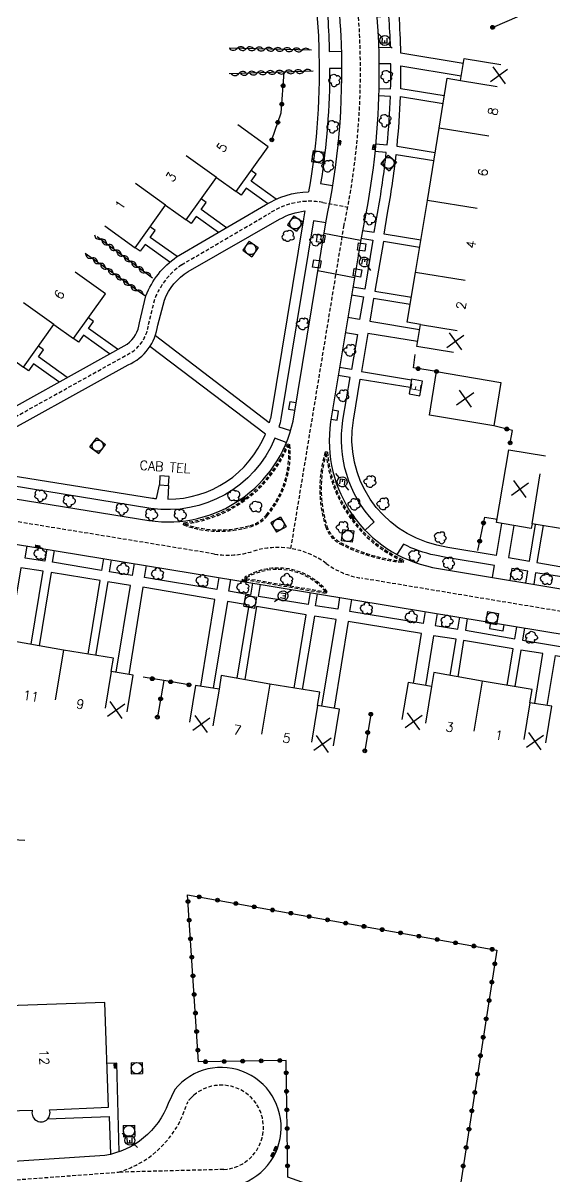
# Model space of a CAD drawing. Header units: millimetres. Extents: x 150999 to 152000, y 125999 to 127001.
# Drawn here: x 151667.7 to 151739.1, y 126231.1 to 126386 of the extents above; entities that cross this region are included whole.
import ezdxf
from ezdxf.enums import TextEntityAlignment as Align

# ---------------------------------------------------------------- set-up
doc = ezdxf.new("R2010")
doc.units = ezdxf.units.MM
doc.linetypes.add('DASHED', pattern=[0.75, 0.5, -0.25])
doc.layers.get('0').update_dxf_attribs({"linetype": 'CONTINUOUS'})
for name, color, linetype in [('W0001', 6, 'DASHED'), ('W0008', 7, 'CONTINUOUS'), ('W0100', 7, 'CONTINUOUS'), ('W0112', 1, 'DASHED'), ('W0300', 7, 'CONTINUOUS'), ('W0310', 3, 'CONTINUOUS'), ('W0322', 7, 'CONTINUOUS'), ('W0334', 7, 'CONTINUOUS'), ('W0400', 7, 'CONTINUOUS'), ('W0420', 7, 'CONTINUOUS'), ('W0471', 7, 'CONTINUOUS'), ('W0984', 7, 'CONTINUOUS'), ('W0991', 7, 'CONTINUOUS'), ('W1102', 7, 'CONTINUOUS')]:
    doc.layers.add(name, color=color, linetype=linetype)
doc.styles.get("Standard").update_dxf_attribs({"font": 'romans.shx', "width": 0.85})

# ---------------------------------------------------------------- blocks, each defined once
blk = doc.blocks.new('t310o')
at = {"color": 0, "linetype": 'Continuous'}
for centre, start, end in [((-0.5, 0.38), 216.8699, 323.1304), ((0.5, -0.37), 36.8699, 143.1303)]:
    blk.add_arc(centre, 0.625, start, end, dxfattribs=at)
blk = doc.blocks.new('t991o')
at = {"color": 0, "linetype": 'Continuous'}
for p, q in [((-1, 1), (1, -1)), ((-1, -1), (1, 1))]:
    blk.add_line(p, q, dxfattribs=at)
blk = doc.blocks.new('t322o')
at = {"color": 0, "linetype": 'Continuous'}
for radius in [0.25, 0.15]:
    blk.add_circle((0, 0), radius, dxfattribs=at)
blk = doc.blocks.new('T300')
for p, q in [((-0.8, 0.51), (-0.86, 0.34)), ((-0.86, 0.34), (-0.86, 0.17)), ((-0.86, 0.17), (-0.74, 0.06)), ((-0.69, 0.63), (-0.8, 0.51)), ((-0.8, -0.06), (-0.74, 0.06)), ((-0.74, 0.06), (-0.69, 0.11)), ((-0.57, 0.69), (-0.69, 0.63)), ((-0.46, 0.69), (-0.57, 0.69)), ((-0.29, 0.63), (-0.46, 0.69)), ((-0.29, 0.63), (-0.17, 0.74)), ((-0.23, 0.57), (-0.29, 0.63)), ((-0.17, 0.74), (-0.06, 0.8)), ((-0.06, 0.8), (0.06, 0.8)), ((0.06, 0.8), (0.23, 0.74)), ((0.23, 0.74), (0.34, 0.63)), ((0.34, 0.63), (0.4, 0.51)), ((0.46, 0.46), (0.34, 0.46)), ((0.4, 0.51), (0.4, 0.46)), ((0.57, 0.4), (0.46, 0.46)), ((0.57, 0.4), (0.69, 0.29)), ((0.69, 0.29), (0.74, 0.17)), ((0.74, 0.06), (0.69, -0.17)), ((0.74, 0.17), (0.74, 0.06)), ((-0.8, -0.17), (-0.8, -0.06)), ((-0.8, -0.23), (-0.8, -0.17)), ((-0.74, -0.34), (-0.8, -0.23)), ((-0.69, -0.4), (-0.74, -0.34)), ((-0.51, -0.46), (-0.69, -0.4)), ((-0.4, -0.46), (-0.51, -0.46)), ((-0.4, -0.46), (-0.34, -0.46)), ((-0.34, -0.46), (-0.34, -0.4)), ((-0.34, -0.51), (-0.34, -0.46)), ((-0.29, -0.63), (-0.34, -0.51)), ((-0.17, -0.74), (-0.29, -0.63)), ((-0.06, -0.8), (-0.17, -0.74)), ((0.06, -0.8), (-0.06, -0.8)), ((0.17, -0.74), (0.06, -0.8)), ((0.23, -0.69), (0.17, -0.74)), ((0.29, -0.46), (0.23, -0.46)), ((0.29, -0.63), (0.23, -0.69)), ((0.46, -0.4), (0.29, -0.46)), ((0.34, -0.51), (0.29, -0.63)), ((0.34, -0.51), (0.34, -0.46)), ((0.57, -0.34), (0.46, -0.4)), ((0.63, -0.29), (0.57, -0.34)), ((0.69, -0.17), (0.63, -0.29))]:
    blk.add_line(p, q)
blk = doc.blocks.new('T471')
for p, q in [((-0.333334, 0.333334), (-0.333334, -0.333334)), ((-0.333334, 0.333334), (0.333334, 0.333334)), ((-0.333334, 0), (0, 0)), ((0.500001, 0.500001), (1.000002, 1.000002)), ((-0.500001, -0.500001), (-1.000002, -1.000002)), ((-0.333334, -0.333334), (0.333334, -0.333334))]:
    blk.add_line(p, q)
blk.add_ellipse((0, 0), major_axis=(0.471405, 0.471405), ratio=1, start_param=5.4977871438, end_param=11.780972451)
blk = doc.blocks.new('T420')
for p, q in [((0.75, 0.75), (-0.75, 0.75)), ((-0.75, 0.75), (-0.75, -0.75)), ((0.75, 0.75), (0.75, -0.75)), ((0.75, -0.75), (-0.75, -0.75))]:
    blk.add_line(p, q)
blk.add_ellipse((0, 0), major_axis=(-0.53, 0.53), ratio=1, start_param=3.926991, end_param=10.210176)
blk = doc.blocks.new('T400')
for p, q in [((-0.15, 0.3), (0.15, 0.3)), ((-0.15, -0.25), (-0.15, 0.3)), ((-0.15, 0.15), (0.15, 0.15)), ((-0.15, 0), (0.15, 0)), ((0.15, 0.3), (0.15, -0.25)), ((-0.15, -0.15), (0.15, -0.15)), ((-0.15, -0.25), (-0.15, -0.3)), ((-0.15, -0.3), (0.15, -0.3)), ((0.15, -0.3), (0.15, -0.25))]:
    blk.add_line(p, q)
blk = doc.blocks.new('t112o')
at = {"color": 0, "linetype": 'Continuous'}
for p, q in [((-0.5, 0.5), (0.5, 0.5)), ((-0.5, -0.5), (-0.5, 0.5)), ((0.5, 0.5), (0.5, -0.5)), ((0.5, -0.5), (-0.5, -0.5))]:
    blk.add_line(p, q, dxfattribs=at)

msp = doc.modelspace()

# ---------------------------------------------------------------- linework, layer by layer
at = {"layer": 'W0001'}
for points in [[(151703.71, 126315.39), (151710.83, 126358.65, 0.062579), (151712.99, 126383.26, 0.102853), (151705.6, 126414.26), (151702.12, 126422.49), (151692.38, 126445.2), (151682.4, 126468.56), (151670.55, 126496.18, 0.066857), (151658.17, 126517.64, 0.064437), (151637.98, 126537.83), (151631.78, 126542.87, 0.110374), (151605.18, 126556.53, 0.086978), (151582.47, 126559.07), (151556.88, 126554.89)], [(151657.88, 126320.46), (151659.04, 126327.51, -0.215138), (151660.7, 126329.76), (151682.35, 126341.79, 0.209226), (151684.58, 126345.47), (151685.42, 126348.97, -0.14973), (151689.01, 126353.5), (151700.94, 126360.48, -0.192628), (151708.02, 126361.87), (151711.35, 126361.24)], [(151750.38, 126305.21), (151713.18, 126311.4, -0.119765), (151708.44, 126313.39, 0.24), (151698.58, 126315.01, -0.119765), (151693.45, 126314.65), (151665.94, 126319.14), (151662.31, 126319.74), (151657.88, 126320.46), (151638.59, 126323.2), (151623.54, 126326.07), (151612.32, 126327.91), (151592.38, 126331.17), (151587.29, 126330.98), (151582.42, 126331.77), (151577.64, 126333.56), (151554.78, 126337.32, -0.139565), (151544.81, 126342.01, 0.295321), (151534.91, 126343.44, -0.12364), (151526.72, 126341.9), (151503.11, 126345.8), (151489.67, 126348.16, 0.109285), (151471.89, 126347.37, 0.212239), (151449.84, 126328.54, 0.018837), (151447.25, 126320.14, 0.041296)], [(151651.13, 126229.44), (151680.51, 126231.61, 0.256191), (151689.71, 126240.77, -0.102773), (151690.29, 126241.6), (151690.66, 126241.94, -1.392121), (151694.67, 126231.97), (151680.51, 126231.61)]]:
    msp.add_lwpolyline(points, format="xyb", dxfattribs=at)
at = {"layer": 'W0008'}
for points in [[(151763.23, 126502.82, 0.04784), (151738.65, 126543.01, 0.037428), (151713.93, 126571.65, 0.026113), (151676.15, 126603.66, 0.043958), (151645.47, 126626.27, 0.06869), (151615.89, 126637.24, -0.067758), (151606.11, 126641.3), (151586.22, 126653.91, 0.190937), (151564.94, 126657.36, 0.061077), (151535.82, 126646.97), (151496.35, 126627.17, 0.390129), (151493.8, 126619.04), (151499.22, 126608.77, -0.421219), (151497.79, 126604.32, 0.00231), (151458, 126584.35), (151443.59, 126577.08), (151441.44, 126575.97), (151435.75, 126573.12, -0.483704), (151417.29, 126583.22, -0.000014), (151404.9, 126655.69)], [(151626.13, 126388.57, -0.137109), (151632.91, 126348.56), (151632.32, 126343.59, 0.386418), (151646.98, 126325.24), (151684.62, 126319.15, 0.395089), (151703.99, 126332.49), (151708.38, 126359.12, 0.062767), (151710.49, 126383.18, 0.103049), (151703.32, 126413.24)], [(151714.34, 126395, -0.092988), (151713.13, 126357.13), (151709.05, 126332.39, 0.399697), (151722.76, 126312.86), (151744.57, 126309.23)], [(151657.72, 126326.54, -0.286141), (151660.09, 126330.85), (151681.68, 126342.85, 0.209137), (151683.34, 126345.69), (151684.22, 126349.34, -0.152849), (151688.34, 126354.55), (151700.28, 126361.54, -0.140886), (151706.09, 126363.29)], [(151660.2, 126326.15, -0.291016), (151661.55, 126328.85), (151681.82, 126340.05, 0.264783), (151685.81, 126345.4), (151686.69, 126348.75, -0.165876), (151689.9, 126352.59), (151702.17, 126359.62, -0.097649), (151705.6, 126360.73)], [(151694.8, 126229.59, 1.53431), (151688.09, 126242.71), (151687.22, 126240.85, -0.268545), (151678.71, 126233.86), (151660.28, 126232.62, -0.42406), (151653.84, 126238.44, 0.009526), (151652.18, 126275.2), (151650.58, 126301.4, -0.431785), (151666.43, 126316.03), (151696.44, 126311.08), (151722.21, 126306.86), (151740.99, 126303.75), (151749.88, 126302.26), (151767.91, 126299.25, -0.1364), (151776.14, 126295.42, -0.252866), (151781.15, 126280.07), (151779.33, 126270.06, 0.000633), (151769.57, 126220.09, 0.010842)]]:
    msp.add_lwpolyline(points, format="xyb", dxfattribs=at)
at = {"layer": 'W0100'}
for points in [[(151725.56, 126341.73), (151720.63, 126342.54), (151721.12, 126345.5), (151719.35, 126345.79), (151720.44, 126352.48), (151722.05, 126362.16), (151723.62, 126371.86), (151724.73, 126378.56), (151726.5, 126378.27), (151726.98, 126381.23), (151731.92, 126380.42)], [(151751.81, 126323.03), (151751, 126318.1), (151748.05, 126318.58), (151747.76, 126316.81), (151741.02, 126317.91), (151736.13, 126318.71), (151736.03, 126318.09), (151731.36, 126318.87), (151732.99, 126328.64), (151737.92, 126327.82)], [(151681.68, 126293.45), (151682.49, 126298.39), (151679.56, 126298.87), (151679.85, 126300.64), (151673.13, 126301.73), (151666.61, 126302.91), (151666.3, 126301.04), (151663.16, 126301.56), (151662.35, 126296.62)], [(151709.42, 126288.89), (151710.23, 126293.82), (151707.3, 126294.31), (151707.59, 126296.07), (151700.87, 126297.17), (151694.35, 126298.35), (151694.04, 126296.48), (151690.9, 126297), (151690.09, 126292.06)], [(151737.97, 126289.27), (151738.78, 126294.2), (151735.85, 126294.68), (151736.14, 126296.45), (151729.42, 126297.55), (151722.9, 126298.73), (151722.59, 126296.86), (151719.45, 126297.38), (151718.64, 126292.44)]]:
    msp.add_lwpolyline(points, dxfattribs=at)
at = {"layer": 'W0100', "flags": 128}
for points in [[(151678.71, 126358.72), (151682.77, 126355.8), (151686.86, 126361.51), (151689.61, 126359.54), (151693.7, 126365.24), (151696.33, 126363.35), (151700.65, 126369.37), (151696.59, 126372.29)], [(151650.46, 126334.93), (151654.52, 126332.02), (151658.59, 126337.69), (151660.9, 126336.03), (151665, 126341.73), (151667.74, 126339.76), (151671.83, 126345.46), (151674.46, 126343.58), (151678.78, 126349.6), (151674.72, 126352.51)]]:
    msp.add_lwpolyline(points, dxfattribs=at)
at = {"layer": 'W0100'}
for points in [[(151719.94, 126338.13), (151719.62, 126336.15), (151721.06, 126335.92), (151721.38, 126337.89)], [(151731.95, 126337.71), (151731, 126331.85), (151722.33, 126333.32), (151723.29, 126339.18)], [(151686.02, 126323.93), (151687.25, 126323.85), (151687.32, 126325.08), (151686.09, 126325.17)]]:
    msp.add_lwpolyline(points, close=True, dxfattribs=at)
msp.add_lwpolyline([(151661.77, 126253.8), (151661.91, 126249.86), (151663.41, 126249.91), (151663.77, 126239.79), (151668.94, 126239.96, 1.378553), (151671.26, 126239.99), (151679.17, 126240.34), (151678.67, 126254.41)], format="xyb", close=True, dxfattribs=at)
at = {"layer": 'W0112'}
for points in [[(151703.57, 126329.38, -0.201498), (151700.53, 126319.78, -0.167543), (151698.25, 126318.32, -0.161957), (151689.27, 126318.55), (151689.29, 126318.85, 0.276138), (151703.26, 126329.47)], [(151703.4, 126329.24, -0.199108), (151700.39, 126319.89, -0.168073), (151698.2, 126318.49, -0.159615), (151689.46, 126318.68), (151689.46, 126318.69, 0.271199), (151703.36, 126329.25)], [(151708.53, 126318.43, 0.198475), (151710.39, 126316.2, 0.096763), (151718.66, 126313.71), (151718.67, 126313.73, -0.268561), (151708.45, 126328.15, 0.148149)], [(151708.45, 126309.38), (151708.6, 126309.62, 0.371723), (151697.51, 126311.54), (151697.53, 126311.22)], [(151708.36, 126309.58), (151708.37, 126309.6, 0.36373), (151697.69, 126311.44), (151697.7, 126311.37)]]:
    msp.add_lwpolyline(points, format="xyb", close=True, dxfattribs=at)
msp.add_lwpolyline([(151708.36, 126318.38, 0.198475), (151710.31, 126316.04, 0.098406), (151718.79, 126313.52), (151718.89, 126313.83, -0.273787), (151708.62, 126328.35), (151708.32, 126328.34, 0.150365), (151708.36, 126318.38)], format="xyb", dxfattribs=at)
at = {"layer": 'W0310'}
for points in [[(151706.46, 126382.33), (151695.4, 126382.59)], [(151706.69, 126379.52), (151695.4, 126379.16)], [(151685.11, 126351.7), (151677.67, 126357.27)], [(151684.05, 126349.33), (151676.06, 126355.02)], [(151663.11, 126312.63), (151659.14, 126276.69), (151667.92, 126276.22)]]:
    msp.add_lwpolyline(points, dxfattribs=at)
at = {"layer": 'W0322', "flags": 128}
for points in [[(151730.83, 126385.4), (151737.77, 126388.36)], [(151714.44, 126293.13), (151713.63, 126288.2)]]:
    msp.add_lwpolyline(points, dxfattribs=at)
at = {"layer": 'W0322'}
for points in [[(151701.14, 126370.28), (151702.39, 126373.92), (151702.79, 126379.4)], [(151723.29, 126339.18), (151720.17, 126339.65), (151720.43, 126341.44)], [(151733.17, 126329.58), (151733.49, 126331.26), (151731, 126331.85)], [(151728.84, 126315.14), (151729.76, 126319.6), (151731.44, 126319.32)], [(151690, 126297.07), (151686.64, 126297.65), (151683.83, 126298.09)], [(151686.64, 126297.65), (151685.75, 126292.78)]]:
    msp.add_lwpolyline(points, dxfattribs=at)
msp.add_lwpolyline([(151725.41, 126223.08), (151703.28, 126230.96), (151703.06, 126246.63), (151691.3, 126246.43), (151689.81, 126268.87), (151731.4, 126261.43)], close=True, dxfattribs=at)
at = {"layer": 'W0334'}
for points in [[(151699.73, 126389.44), (151706.58, 126392.36, -0.032076), (151707.44, 126383.08, -0.053182), (151706.09, 126363.29)], [(151726.87, 126380.55), (151718.48, 126381.93, 0.012238), (151718.26, 126387.1), (151722.82, 126387.8, 0.088388), (151728.21, 126389.32), (151731.35, 126390.67)], [(151715.49, 126382.69), (151717.09, 126382.74, 0.009842), (151716.89, 126386.88), (151715.28, 126386.76)], [(151715.53, 126377.19), (151717.11, 126377.16, 0.007951), (151717.14, 126380.51), (151715.54, 126380.49)], [(151724.33, 126376.18), (151718.47, 126377.15, 0.007234), (151718.5, 126380.21), (151726.6, 126378.88)], [(151715.11, 126369.76), (151716.66, 126369.62, 0.015496), (151717.08, 126376.13), (151715.5, 126376.18)], [(151723.09, 126368.55), (151717.98, 126369.39, 0.01589), (151718.43, 126376.1), (151724.17, 126375.15)], [(151713.35, 126358.13), (151714.9, 126357.88), (151715.33, 126360.39, 0.019667), (151716.53, 126368.58), (151715.01, 126368.74)], [(151721.17, 126356.83), (151716.25, 126357.63), (151716.69, 126360.43, 0.018876), (151717.86, 126368.33), (151722.91, 126367.49)], [(151705.6, 126360.73, -0.002823), (151705.38, 126359.69), (151700.99, 126333.07, -0.014978), (151700.78, 126332.25), (151685.48, 126343.98)], [(151687.25, 126323.85), (151687.16, 126322.01, 0.304128), (151700.27, 126330.76), (151684.76, 126342.54)], [(151713.68, 126317.85), (151714.89, 126318.97, -0.232509), (151710.7, 126332.64), (151711.67, 126338.37), (151710.08, 126338.63)], [(151732.01, 126318.76), (151731.29, 126314.45), (151724.82, 126315.53), (151723.32, 126315.86, -0.398268), (151712.11, 126332.61), (151713.01, 126338.15), (151719.76, 126337.06)], [(151660.2, 126326.15), (151685.09, 126322.16, 0.009523), (151685.63, 126322.09), (151686.02, 126323.93)], [(151730.81, 126311.52), (151731.07, 126313.09), (151724.57, 126314.18), (151723.06, 126314.48, -0.071868), (151718.84, 126315.99), (151717.96, 126314.59)], [(151738.16, 126294.31), (151739.26, 126301.02), (151749.4, 126299.35), (151767.43, 126296.34, -0.134985), (151774.17, 126293.23, -0.126987), (151777.85, 126287.25), (151767.4, 126289.08)]]:
    msp.add_lwpolyline(points, format="xyb", dxfattribs=at)
at = {"layer": 'W0334', "flags": 128}
for points in [[(151709.58, 126392.88), (151707.95, 126392.62, -0.032196), (151708.84, 126383.12, -0.002519), (151708.87, 126382.17), (151710.52, 126382.21)], [(151710.56, 126379.87), (151708.91, 126379.86, -0.040888), (151707.7, 126364.41), (151709.32, 126364.15)], [(151708.38, 126359.12), (151706.74, 126359.4), (151702.37, 126332.8, -0.017487), (151702.1, 126331.75), (151703.67, 126331.25)], [(151703.09, 126329.61), (151701.55, 126330.2, -0.344261), (151684.88, 126320.78), (151661.25, 126324.6), (151660.99, 126322.98)]]:
    msp.add_lwpolyline(points, format="xyb", dxfattribs=at)
for points in [[(151701.72, 126362.32), (151698.36, 126364.74), (151699.03, 126365.67), (151698.35, 126366.16)], [(151700.58, 126361.72), (151697.68, 126363.8), (151697.01, 126362.86), (151696.33, 126363.35)], [(151695.05, 126358.48), (151691.64, 126360.92), (151692.31, 126361.86), (151691.63, 126362.35)], [(151693.96, 126357.84), (151690.96, 126359.99), (151690.29, 126359.05), (151689.61, 126359.54)], [(151688.41, 126354.6), (151684.8, 126357.19), (151685.47, 126358.13), (151684.79, 126358.62)], [(151687.44, 126353.87), (151684.12, 126356.25), (151683.45, 126355.32), (151682.77, 126355.8)], [(151680.41, 126342.15), (151676.49, 126344.96), (151677.16, 126345.9), (151676.48, 126346.39)], [(151679.3, 126341.53), (151675.81, 126344.03), (151675.14, 126343.09), (151674.46, 126343.58)], [(151673.63, 126338.38), (151669.77, 126341.15), (151670.45, 126342.08), (151669.76, 126342.57)], [(151672.52, 126337.76), (151669.09, 126340.21), (151668.42, 126339.27), (151667.74, 126339.76)]]:
    msp.add_lwpolyline(points, dxfattribs=at)
at = {"layer": 'W0334'}
for points in [[(151708.15, 126357.73), (151713.08, 126356.8)], [(151713.12, 126357.09), (151714.74, 126356.83), (151713.64, 126350.24), (151712.04, 126350.5)], [(151721, 126355.82), (151716.15, 126356.62), (151714.99, 126349.97), (151719.9, 126349.16)], [(151707.33, 126352.74), (151712.25, 126351.81)], [(151711.86, 126349.45), (151713.47, 126349.18), (151712.95, 126346.14), (151711.36, 126346.4)], [(151719.74, 126348.16), (151714.81, 126348.97), (151714.31, 126345.93), (151721.01, 126344.83)], [(151711.03, 126344.41), (151712.64, 126344.15), (151711.85, 126339.44), (151710.25, 126339.7)], [(151720.74, 126343.2), (151714.05, 126344.29), (151713.2, 126339.15), (151719.92, 126338.06)], [(151704.39, 126334.94), (151703.54, 126335.08), (151703.4, 126334.11), (151704.23, 126333.97)], [(151709.11, 126332.75), (151709.93, 126332.61), (151710.09, 126333.84), (151709.31, 126333.96)], [(151733.7, 126318.48), (151732.98, 126314.16), (151735.77, 126313.68), (151736.6, 126318.63)], [(151737.62, 126318.47), (151736.79, 126313.51), (151743.51, 126312.36), (151744.34, 126317.37)], [(151670.88, 126315.3), (151670.62, 126313.69), (151667.96, 126314.09), (151668.23, 126315.73)], [(151678.52, 126314.04), (151678.25, 126312.45), (151671.66, 126313.54), (151671.92, 126315.13)], [(151682.61, 126313.36), (151682.35, 126311.77), (151679.3, 126312.27), (151679.57, 126313.87)], [(151694.02, 126311.48), (151693.76, 126309.9), (151684, 126311.48), (151684.27, 126313.09)], [(151668.8, 126302.52), (151670.4, 126312.34), (151667.39, 126312.81), (151665.48, 126301.18)], [(151676.43, 126301.19), (151678.05, 126311.07), (151671.47, 126312.18), (151669.86, 126302.33)], [(151735.31, 126310.77), (151735.57, 126312.33), (151733.41, 126312.71), (151733.14, 126311.13)], [(151743.08, 126309.48), (151743.35, 126311.07), (151736.61, 126312.14), (151736.36, 126310.6)], [(151680.23, 126298.76), (151682.13, 126310.4), (151679.07, 126310.92), (151677.45, 126301.03)], [(151691.58, 126296.88), (151693.48, 126308.53), (151683.81, 126310.2), (151681.9, 126298.48)], [(151698.55, 126310.74), (151698.28, 126309.13), (151695.38, 126309.64), (151695.64, 126311.22)], [(151706.28, 126309.47), (151706.02, 126307.86), (151699.35, 126308.94), (151699.62, 126310.56)], [(151710.26, 126308.82), (151710, 126307.22), (151707.03, 126307.7), (151707.3, 126309.3)], [(151721.75, 126306.94), (151721.48, 126305.31), (151711.62, 126306.91), (151711.89, 126308.55)], [(151696.48, 126297.97), (151698.08, 126307.77), (151695.16, 126308.28), (151693.25, 126296.61)], [(151704.16, 126296.63), (151705.77, 126306.48), (151699.1, 126307.6), (151697.5, 126297.78)], [(151707.88, 126294.21), (151709.77, 126305.84), (151706.86, 126306.32), (151705.24, 126296.46)], [(151720.17, 126297.26), (151721.27, 126303.96), (151711.4, 126305.57), (151709.51, 126293.94)], [(151723.37, 126306.67), (151723.1, 126305.06), (151726.14, 126304.54), (151726.41, 126306.16)], [(151727.42, 126306), (151727.16, 126304.42), (151733.83, 126303.27), (151734.09, 126304.89)], [(151730.54, 126305.48), (151730.4, 126304.66), (151732.25, 126304.33), (151732.39, 126305.17)], [(151735.11, 126304.72), (151734.84, 126303.09), (151742.1, 126301.86), (151742.38, 126303.52)], [(151725.13, 126298.33), (151725.92, 126303.2), (151722.88, 126303.68), (151721.79, 126296.99)], [(151732.78, 126297), (151733.58, 126301.91), (151726.93, 126303.03), (151726.13, 126298.15)], [(151736.49, 126294.58), (151737.58, 126301.29), (151734.6, 126301.75), (151733.8, 126296.84)], [(151680.61, 126234.35), (151680.29, 126246.24), (151678.96, 126246.19)], [(151670.99, 126238.76), (151679.25, 126239.08), (151679.45, 126234.01)]]:
    msp.add_lwpolyline(points, dxfattribs=at)
at = {"layer": 'W1102'}
for p, q in [((151730.33, 126370.77), (151723.62, 126371.86)), ((151728.74, 126361.05), (151722.05, 126362.16)), ((151727.15, 126351.39), (151720.44, 126352.48))]:
    msp.add_line(p, q, dxfattribs=at)
at = {"layer": 'W1102', "flags": 128}
for points in [[(151726.5, 126378.27), (151731.43, 126377.46)], [(151693.7, 126365.24), (151689.64, 126368.15)], [(151686.86, 126361.51), (151682.8, 126364.42)], [(151671.83, 126345.46), (151667.77, 126348.37)], [(151721.12, 126345.5), (151726.05, 126344.69)], [(151736.13, 126318.71), (151737.22, 126325.41)], [(151673.13, 126301.73), (151672.03, 126295.04)], [(151679.56, 126298.87), (151678.75, 126293.93)], [(151729.42, 126297.55), (151728.32, 126290.85)], [(151694.04, 126296.48), (151693.23, 126291.55)], [(151700.87, 126297.17), (151699.77, 126290.47)], [(151722.59, 126296.86), (151721.78, 126291.93)], [(151735.85, 126294.68), (151735.04, 126289.75)], [(151707.3, 126294.31), (151706.49, 126289.37)]]:
    msp.add_lwpolyline(points, dxfattribs=at)

# ---------------------------------------------------------------- block references
at = {"layer": 'W0112', "rotation": 261.107267024777}
for p in [(151707.72, 126357.01), (151713.21, 126355.89), (151707.19, 126353.61), (151712.65, 126352.43)]:
    msp.add_blockref('t112o', p, dxfattribs=at)
at = {"layer": 'W0300'}
for p, rotation in [((151716.59, 126378.91), 113.219692921136), ((151709.59, 126378.39), 114.160659081555), ((151716.39, 126372.98), 113.219692921136), ((151709.33, 126372.17), 114.160659081555), ((151708.65, 126366.7), 261.107267024777), ((151714.34, 126359.64), 349.233434179192), ((151703.42, 126357.42), 54.67157771323171), ((151707.04, 126356.77), 261.107267024777), ((151705.26, 126345.51), 261.107267024777), ((151711.61, 126341.95), 261.788231603188), ((151710.67, 126335.86), 261.788231603188), ((151714.32, 126324.32), 261.788231603188), ((151670.1, 126322.46), 350.7742823243641), ((151673.95, 126321.76), 350.7742823243641), ((151696.12, 126322.5), 30.2774337500273), ((151681.04, 126320.64), 350.7742823243641), ((151685.01, 126319.89), 350.7742823243641), ((151688.87, 126319.86), 350.7742823243641), ((151699.08, 126321), 30.2774337500273), ((151712.21, 126321.28), 261.788231603188), ((151716.08, 126321.33), 261.788231603188), ((151710.6, 126318.17), 261.788231603188), ((151723.76, 126316.94), 146.125410658269), ((151669.94, 126314.72), 170.637209910379), ((151720.3, 126314.48), 146.125410658269), ((151724.88, 126313.52), 146.125410658269), ((151681.09, 126312.68), 170.637209910379), ((151685.73, 126312.02), 170.637209910379), ((151691.73, 126311.11), 170.005416452598), ((151703.1, 126311.26), 170.692097727081), ((151734.01, 126311.98), 170.083760966148), ((151738.02, 126311.34), 170.083760966148), ((151697.21, 126310.23), 170.005416452598), ((151713.82, 126307.37), 170.692097727081), ((151719.85, 126306.22), 170.692097727081), ((151724.71, 126305.68), 80.0673551813289), ((151736.07, 126303.52), 80.0673551813289)]:
    msp.add_blockref('T300', p, dxfattribs=dict(at, rotation=rotation))
at = {"layer": 'W0310'}
for p, rotation in [((151696.46, 126382.57), 178.631220477065), ((151697.71, 126382.54), 178.631220477065), ((151698.96, 126382.51), 178.631220477065), ((151700.21, 126382.48), 178.631220477065), ((151701.46, 126382.45), 178.631220477065), ((151702.71, 126382.42), 178.631220477065), ((151703.96, 126382.39), 178.631220477065), ((151705.21, 126382.36), 178.631220477065), ((151700.44, 126379.32), 181.84070087538), ((151701.69, 126379.36), 181.84070087538), ((151702.94, 126379.4), 181.84070087538), ((151704.19, 126379.44), 181.84070087538), ((151705.44, 126379.48), 181.84070087538), ((151696.69, 126379.2), 181.84070087538), ((151697.94, 126379.24), 181.84070087538), ((151699.19, 126379.28), 181.84070087538), ((151678.11, 126356.95), 143.18356847509), ((151679.11, 126356.2), 143.18356847509), ((151676.92, 126354.4), 144.570476842549), ((151680.11, 126355.45), 143.18356847509), ((151681.11, 126354.7), 143.18356847509), ((151677.94, 126353.68), 144.570476842549), ((151678.96, 126352.95), 144.570476842549), ((151682.11, 126353.95), 143.18356847509), ((151683.11, 126353.2), 143.18356847509), ((151679.98, 126352.23), 144.570476842549), ((151681, 126351.51), 144.570476842549), ((151684.11, 126352.45), 143.18356847509), ((151682.01, 126350.78), 144.570476842549), ((151683.03, 126350.06), 144.570476842549)]:
    msp.add_blockref('t310o', p, dxfattribs=dict(at, rotation=rotation))
at = {"layer": 'W0322'}
for p in [(151730.83, 126385.4), (151714.44, 126293.13)]:
    msp.add_blockref('t322o', p, dxfattribs=at)
for p, rotation in [((151702.66, 126377.56), 85.81895629151809), ((151702.47, 126375.07), 85.81895629151809), ((151701.95, 126372.64), 71.1102464657521), ((151701.14, 126370.28), 71.1102464657521), ((151720.82, 126339.55), 171.373809374144), ((151723.29, 126339.18), 171.373809374144), ((151732.73, 126331.44), 166.75026646683), ((151733.17, 126329.58), 79.1775181472594), ((151729.6, 126318.82), 78.33351464387648), ((151729.09, 126316.37), 78.33351464387648), ((151685.07, 126297.9), 170.999270566607), ((151687.54, 126297.49), 170.211320465051), ((151690, 126297.07), 170.211320465051), ((151686.19, 126295.19), 259.741361849886), ((151685.75, 126292.73), 259.741361849886), ((151714.03, 126290.67), 260.6835588005912), ((151713.63, 126288.2), 260.6835588005912), ((151689.87, 126267.96), 93.79474788870913), ((151691.38, 126268.59), 349.8675316415133), ((151693.84, 126268.15), 349.8675316415133), ((151696.3, 126267.71), 349.8675316415133), ((151698.77, 126267.27), 349.8675316415133), ((151701.23, 126266.83), 349.8675316415133), ((151703.69, 126266.39), 349.8675316415133), ((151690.04, 126265.47), 93.79474788870913), ((151706.15, 126265.95), 349.8675316415133), ((151708.61, 126265.51), 349.8675316415133), ((151711.07, 126265.07), 349.8675316415133), ((151713.53, 126264.63), 349.8675316415133), ((151715.99, 126264.19), 349.8675316415133), ((151718.45, 126263.75), 349.8675316415133), ((151720.91, 126263.31), 349.8675316415133), ((151690.2, 126262.97), 93.79474788870913), ((151723.38, 126262.87), 349.8675316415133), ((151725.84, 126262.43), 349.8675316415133), ((151728.3, 126261.99), 349.8675316415133), ((151690.37, 126260.48), 93.79474788870913), ((151730.76, 126261.55), 349.8675316415133), ((151731.12, 126259.61), 261.1232595059844), ((151690.54, 126257.98), 93.79474788870913), ((151730.73, 126257.14), 261.1232595059844), ((151690.7, 126255.49), 93.79474788870913), ((151730.35, 126254.67), 261.1232595059844), ((151690.87, 126252.99), 93.79474788870913), ((151729.96, 126252.2), 261.1232595059844), ((151691.03, 126250.5), 93.79474788870913), ((151729.57, 126249.73), 261.1232595059844), ((151691.2, 126248.01), 93.79474788870913), ((151692.22, 126246.45), 180.9730035143385), ((151694.72, 126246.49), 180.9730035143385), ((151697.22, 126246.53), 180.9730035143385), ((151699.72, 126246.57), 180.9730035143385), ((151702.22, 126246.62), 180.9730035143385), ((151729.19, 126247.26), 261.1232595059844), ((151703.08, 126244.97), 90.81950489498048), ((151728.8, 126244.79), 261.1232595059844), ((151703.12, 126242.47), 90.81950489498048), ((151728.42, 126242.32), 261.1232595059844), ((151703.16, 126239.97), 90.81950489498048), ((151728.03, 126239.85), 261.1232595059844), ((151703.19, 126237.47), 90.81950489498048), ((151727.65, 126237.38), 261.1232595059844), ((151703.23, 126234.97), 90.81950489498048), ((151727.26, 126234.91), 261.1232595059844), ((151703.26, 126232.47), 90.81950489498048), ((151726.87, 126232.44), 261.1232595059844)]:
    msp.add_blockref('t322o', p, dxfattribs=dict(at, rotation=rotation))
at = {"layer": 'W0400'}
for p, rotation in [((151710.22, 126369.9), 171.4592789281481), ((151714.86, 126369.28), 171.4592789281481), ((151697.27, 126322.02), 120.2774337500273), ((151712.02, 126319.62), 212.4856002143515), ((151669.62, 126315.66), 260.637209910379), ((151697.44, 126311.06), 260.692097727081), ((151680.11, 126245.89), 181.5503223230922), ((151701.26, 126233.98), 333.2750237936799), ((151701.65, 126234.74), 157.2255192265333)]:
    msp.add_blockref('T400', p, dxfattribs=dict(at, rotation=rotation))
at = {"layer": 'W0420'}
for p, rotation in [((151707.33, 126368.01), 80.9067239481971), ((151707.34, 126368.01), 81.40845606674242), ((151716.85, 126367.18), 49.82672524235401), ((151704.29, 126359.05), 54.67157771323171), ((151698.27, 126355.63), 54.67157771323171), ((151677.74, 126329.2), 142.786733691449), ((151702.04, 126318.59), 30.2774337500273), ((151711.34, 126317.07), 261.788231603188), ((151698.25, 126308.24), 170.005416452598), ((151730.75, 126306.05), 80.0673551813289), ((151682.98, 126245.58), 91.55032232309217), ((151681.94, 126237.14), 91.55032232309217)]:
    msp.add_blockref('T420', p, dxfattribs=dict(at, rotation=rotation))
at = {"layer": 'W0471'}
for p, rotation in [((151716.33, 126383.64), 88.83886358008043), ((151713.59, 126353.88), 261.107267024777), ((151710.6, 126324.34), 261.788231603188), ((151702.64, 126309.03), 170.692097727081), ((151682.04, 126235.89), 91.55032232309217)]:
    msp.add_blockref('T471', p, dxfattribs=dict(at, rotation=rotation))
at = {"layer": 'W0991'}
for p, rotation in [((151731.67, 126378.94), 350.6760487503788), ((151725.81, 126343.21), 350.6760487504957), ((151727.14, 126335.51), 350.3960815691975), ((151734.5, 126323.37), 80.7245761109164), ((151680.21, 126293.69), 80.68355880035986), ((151691.66, 126291.8), 80.6835588008274), ((151720.21, 126292.18), 80.6835588008274), ((151707.95, 126289.13), 80.68355880035986), ((151736.51, 126289.51), 80.68355880035986)]:
    msp.add_blockref('t991o', p, dxfattribs=dict(at, rotation=rotation))

# ---------------------------------------------------------------- texts
at = {"layer": 'W0984'}
for s, rotation, p in [('E', 80.8719, (151720.5, 126337.02)), ('CAB TEL', 356.1051, (151686.78, 126326.36))]:
    msp.add_text(s, height=1.25, rotation=rotation, dxfattribs=at).set_placement(p, align=Align.MIDDLE)
at = {"layer": 'W0991'}
for s, rotation, p in [('8', 80.676, (151730.88, 126374.11)), ('5', 54.3494, (151694.43, 126369.28)), ('3', 54.3494, (151687.59, 126365.3)), ('6', 80.676, (151729.53, 126365.91)), ('1', 54.3494, (151680.75, 126361.57)), ('4', 80.676, (151727.94, 126356.22)), ('6', 54.3494, (151672.56, 126349.5)), ('2', 80.676, (151726.6, 126348.04)), ('11', 350.6836, (151668.76, 126295.57)), ('9', 350.6836, (151675.39, 126294.49)), ('7', 350.6836, (151696.5, 126291.01)), ('3', 350.6836, (151725.05, 126291.39)), ('5', 350.6836, (151703.13, 126289.92)), ('1', 350.6836, (151731.68, 126290.3)), ('12', 272.5414, (151670.53, 126247.04))]:
    msp.add_text(s, height=1.25, rotation=rotation, dxfattribs=at).set_placement(p, align=Align.MIDDLE)

doc.saveas('drawing.dxf')
